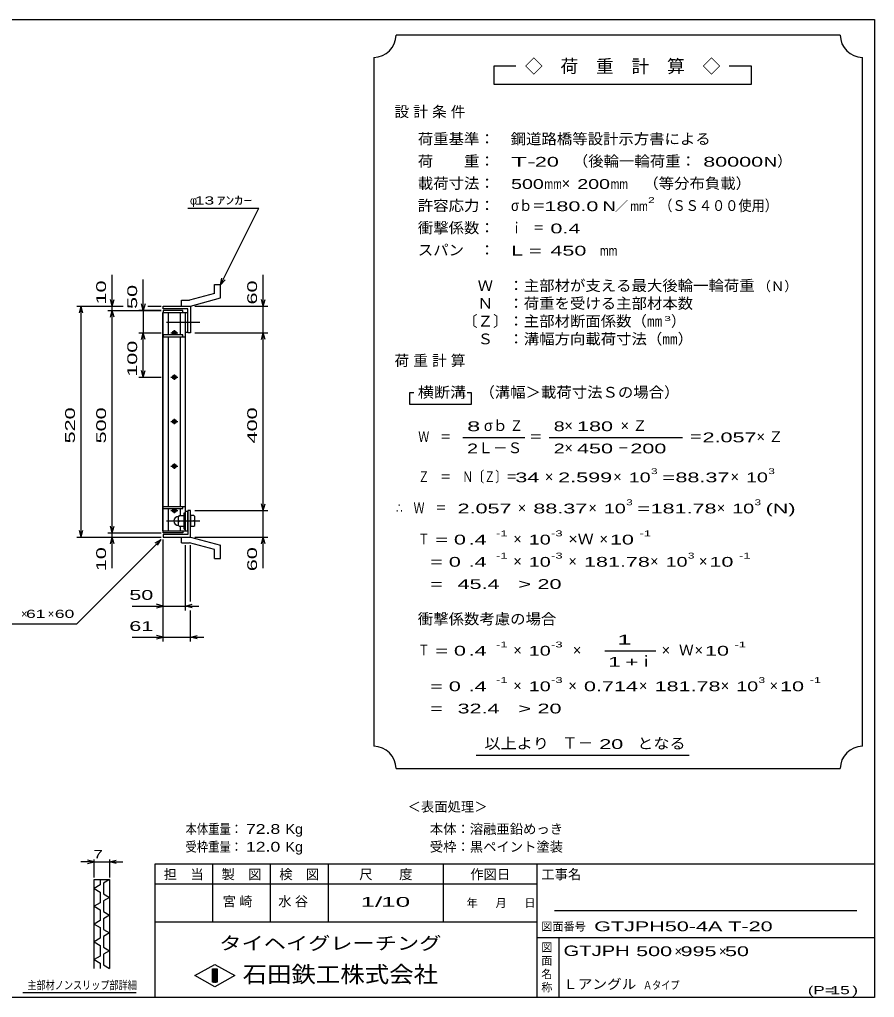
# Model space of a CAD drawing. Units: millimetres, scale not verified. Extents: x -1820 to 1731, y -1282 to 1054.
# Drawn here: x -194 to 1731, y -1146 to 1054 of the extents above; entities that cross this region are included whole.
import ezdxf
from ezdxf.enums import TextEntityAlignment as Align

# ---------------------------------------------------------------- set-up
doc = ezdxf.new("R2010")
doc.units = ezdxf.units.MM
doc.header["$LTSCALE"] = 10
doc.linetypes.add('CHAIN', pattern=[18.5, 12, -1.5, 3.5, -1.5])
for name, color, linetype, lineweight in [('0_2', 150, 'Continuous', 25), ('16', 3, 'Continuous', 25), ('19', 6, 'Continuous', 25), ('22', 4, 'Continuous', 25), ('24', 2, 'Continuous', 25), ('32', 4, 'Continuous', 25)]:
    doc.layers.add(name, color=color, linetype=linetype, lineweight=lineweight)
doc.styles.add('ベクトル', font='')
doc.styles.get('ベクトル').set_extended_font_data('ベクトル')

msp = doc.modelspace()

# ---------------------------------------------------------------- linework, layer by layer
at = {"layer": '0_2'}
for p, q in [((-1729, 1053.5), (1731, 1053.5)), ((1731, 1053.5), (1731, -1146.5)), ((1731, -846.5), (111, -846.5)), ((111, -846.5), (111, -1146.5)), ((241, -846.5), (241, -976.5)), ((371, -976.5), (371, -846.5)), ((501, -846.5), (501, -976.5)), ((761, -976.5), (761, -846.5)), ((971, -846.5), (971, -1146.5)), ((971, -891.5), (111, -891.5)), ((1691, -951.5), (1011, -951.5)), ((111, -976.5), (971, -976.5)), ((971, -1011.5), (1731, -1011.5)), ((1021, -1146.5), (1021, -1011.5)), ((201, -1097.5), (246, -1072.5)), ((246, -1072.5), (291, -1097.5)), ((246, -1122.5), (201, -1097.5)), ((241, -1082.5), (251, -1082.5)), ((241, -1112.5), (241, -1082.5)), ((241, -1082.5), (243, -1082.5)), ((243, -1082.5), (243, -1112.5)), ((245, -1112.5), (245, -1082.5)), ((245, -1082.5), (247, -1082.5)), ((291, -1097.5), (246, -1122.5)), ((247, -1082.5), (247, -1112.5)), ((249, -1112.5), (249, -1082.5)), ((249, -1082.5), (251, -1082.5)), ((251, -1082.5), (251, -1112.5)), ((251, -1082.5), (251, -1112.5)), ((251, -1112.5), (241, -1112.5)), ((243, -1112.5), (245, -1112.5)), ((247, -1112.5), (249, -1112.5)), ((1731, -1146.5), (-1729, -1146.5))]:
    msp.add_line(p, q, dxfattribs=at)
at = {"layer": '16'}
for p, q in [((174, 399), (130, 399)), ((130, 399), (130, 394.5)), ((174, 394.5), (174, 399)), ((129.3, -96.5), (129.3, 394.5)), ((129.3, 394.5), (130, 394.5)), ((130, 394.5), (174, 394.5)), ((130, -96.5), (130, 394.5)), ((130, 394.5), (180, 394.5)), ((141.5, 344.5), (141.5, 394.5)), ((168.5, 344.5), (168.5, 394.5)), ((180, -96.5), (180, 394.5)), ((180, 394.5), (185, 394.5)), ((185, 350.5), (185, 394.5)), ((153, 352), (157, 352)), ((155, 344.5), (155, 355)), ((130, 344.5), (130, 340)), ((174, 344.5), (130, 344.5)), ((130, 340), (180, 340)), ((141.5, -42), (141.5, 340)), ((147, 349), (163, 349)), ((153, 346), (157, 346)), ((168.5, -42), (168.5, 340)), ((174, 340), (174, 344.5)), ((180, 350.5), (185, 350.5)), ((147, 249), (163, 249)), ((153, 252), (157, 252)), ((153, 246), (157, 246)), ((155, 243), (155, 255)), ((155, 143), (155, 155)), ((147, 149), (163, 149)), ((153, 152), (157, 152)), ((153, 146), (157, 146)), ((147, 49), (163, 49)), ((153, 52), (157, 52)), ((153, 46), (157, 46)), ((155, 43), (155, 55)), ((130, -46.5), (130, -42)), ((130, -42), (180, -42)), ((174, -46.5), (174, -42)), ((130, -46.5), (174, -46.5)), ((141.5, -96.5), (141.5, -46.5)), ((147, -51), (163, -51)), ((153, -48), (157, -48)), ((153, -54), (157, -54)), ((155, -57), (155, -46.5)), ((166, -62.5), (164, -64.5)), ((164, -84.5), (164, -64.5)), ((166, -62.5), (175, -62.5)), ((168.5, -61.5), (168.5, -46.5)), ((177, -64.5), (175, -62.5)), ((177, -93), (177, -56)), ((177, -56), (180, -56)), ((180, -52.5), (185, -52.5)), ((180, -93), (180, -56)), ((185, -96.5), (185, -52.5)), ((166, -74.5), (164, -72.5)), ((166, -74.5), (164, -76.5)), ((164, -84.5), (166, -86.5)), ((166, -74.5), (175, -74.5)), ((166, -86.5), (175, -86.5)), ((168.5, -96.5), (168.5, -87.5)), ((175, -74.5), (177, -72.5)), ((177, -76.5), (175, -74.5)), ((175, -86.5), (177, -84.5)), ((129.3, -96.5), (130, -96.5)), ((130, -96.5), (174, -96.5)), ((130, -101), (130, -96.5)), ((130, -96.5), (180, -96.5)), ((174, -101), (130, -101)), ((174, -96.5), (174, -101)), ((177, -93), (180, -93)), ((180, -96.5), (185, -96.5))]:
    msp.add_line(p, q, dxfattribs=at)
at = {"layer": '16', "linetype": 'CHAIN'}
for p, q in [((137, 372.5), (212, 372.5)), ((137, -74.5), (212, -74.5))]:
    msp.add_line(p, q, dxfattribs=at)
at = {"layer": '16'}
for centre, radius, start, end in [((153, 349), 3, 90, 270), ((155, 349), 4, 46.6, 133.4), ((157, 349), 3, 270, 90), ((155, 349), 4, 226.6, 313.4), ((153, 249), 3, 90, 270), ((155, 249), 4, 46.6, 133.4), ((155, 249), 4, 226.6, 313.4), ((157, 249), 3, 270, 90), ((153, 149), 3, 90, 270), ((155, 149), 4, 46.6, 133.4), ((155, 149), 4, 226.6, 313.4), ((157, 149), 3, 270, 90), ((153, 49), 3, 90, 270), ((155, 49), 4, 46.6, 133.4), ((155, 49), 4, 226.6, 313.4), ((157, 49), 3, 270, 90), ((153, -51), 3, 90, 270), ((155, -51), 4, 46.6, 133.4), ((155, -51), 4, 226.6, 313.4), ((164, -74.5), 10, 90, 270), ((157, -51), 3, 270, 90)]:
    msp.add_arc(centre, radius, start, end, dxfattribs=at)
at = {"layer": '19'}
for p, q in [((245.6, 457.1), (258.6, 457.1)), ((245.6, 437.1), (245.6, 457.1)), ((258.6, 427.1), (258.6, 457.1)), ((171, 422), (189.3, 422)), ((171, 409), (171, 422)), ((245.6, 437.1), (189.3, 422)), ((191, 409), (258.6, 427.1)), ((130, 403), (130, 409)), ((130, 409), (191, 409)), ((185, 403), (130, 403)), ((171, 409), (191, 409)), ((185, 349), (185, 403)), ((191, 409), (191, 349)), ((191, 349), (185, 349)), ((191, -51), (185, -51)), ((185, -51), (185, -105)), ((191, -111), (191, -51)), ((199, -62.5), (191, -62.5)), ((191, -62.5), (191, -86.5)), ((201, -64.5), (199, -62.5)), ((201, -84.5), (201, -64.5)), ((191, -74.5), (199, -74.5)), ((191, -86.5), (199, -86.5)), ((201, -72.5), (199, -74.5)), ((199, -74.5), (201, -76.5)), ((199, -86.5), (201, -84.5)), ((130, -105), (130, -111)), ((185, -105), (130, -105)), ((130, -111), (191, -111)), ((171, -111), (191, -111)), ((171, -124), (171, -111)), ((171, -124), (189.3, -124)), ((245.6, -139.1), (189.3, -124)), ((191, -111), (258.6, -129.1)), ((258.6, -159.1), (258.6, -129.1)), ((245.6, -159.1), (245.6, -139.1)), ((245.6, -159.1), (258.6, -159.1))]:
    msp.add_line(p, q, dxfattribs=at)
at = {"layer": '22'}
for p, q in [((185, 629), (345, 629)), ((259, 457), (345, 629)), ((15, 409), (15, 479)), ((85, 399), (85, 469)), ((259, 457), (262, 471.6)), ((259, 457), (269, 468)), ((355, 409), (355, 479)), ((15, 409), (11, 424)), ((15, 409), (19, 424)), ((355, 409), (351, 424)), ((355, 409), (359, 424)), ((-65, 409), (40, 409)), ((-59, 394), (-55, 409)), ((-51, 394), (-55, 409)), ((-55, -111), (-55, 409)), ((5, 409), (40, 409)), ((5, 399), (125, 399)), ((11, 384), (15, 399)), ((15, 399), (15, 409)), ((19, 384), (15, 399)), ((15, -101), (15, 399)), ((125, 399), (75, 399)), ((85, 399), (81, 414)), ((89, 414), (85, 399)), ((85, 399), (85, 349)), ((95, 409), (125, 409)), ((95, 409), (125, 409)), ((201, 409), (365, 409)), ((355, 349), (355, 409)), ((75, 349), (125, 349)), ((81, 334), (85, 349)), ((89, 334), (85, 349)), ((85, 249), (85, 349)), ((201, 349), (365, 349)), ((351, 334), (355, 349)), ((359, 334), (355, 349)), ((355, -51), (355, 349)), ((85, 249), (81, 264)), ((85, 249), (89, 264)), ((75, 249), (125, 249)), ((355, -51), (351, -36)), ((355, -51), (359, -36)), ((201, -51), (365, -51)), ((355, -111), (355, -51)), ((15, -101), (11, -86)), ((15, -101), (19, -86)), ((-55, -111), (-59, -96)), ((-55, -111), (-51, -96)), ((5, -101), (125, -101)), ((15, -111), (15, -101)), ((-65, -111), (125, -111)), ((-65, -306), (125, -116)), ((5, -111), (125, -111)), ((11, -126), (15, -111)), ((19, -126), (15, -111)), ((15, -181), (15, -111)), ((112, -124), (125, -116)), ((117, -129), (125, -116)), ((130, -276), (130, -116)), ((130, -346), (130, -116)), ((180, -276), (180, -129)), ((191, -256), (191, -129)), ((201, -111), (365, -111)), ((351, -126), (355, -111)), ((359, -126), (355, -111)), ((355, -181), (355, -111)), ((130, -266), (115, -262)), ((180, -266), (195, -262)), ((60, -266), (130, -266)), ((115, -270), (130, -266)), ((130, -266), (180, -266)), ((195, -270), (180, -266)), ((180, -266), (210, -266)), ((191, -346), (191, -276)), ((-265, -306), (-65, -306)), ((60, -336), (130, -336)), ((130, -336), (115, -332)), ((115, -340), (130, -336)), ((130, -336), (191, -336)), ((191, -336), (206, -332)), ((206, -340), (191, -336)), ((191, -336), (221, -336))]:
    msp.add_line(p, q, dxfattribs=at)
at = {"layer": '24', "color": 4}
for p, q in [((1654, 1018.5), (654, 1018.5)), ((604, 968.5), (604, -581.5)), ((1704, -581.5), (1704, 968.5)), ((924, 948.5), (874, 948.5)), ((874, 948.5), (874, 908.5)), ((1454, 948.5), (1404, 948.5)), ((1454, 908.5), (1454, 948.5)), ((874, 908.5), (1454, 908.5)), ((694, 213.5), (684, 213.5)), ((684, 213.5), (684, 188.5)), ((824, 213.5), (814, 213.5)), ((824, 188.5), (824, 213.5)), ((684, 188.5), (824, 188.5)), ((804, 113.5), (944, 113.5)), ((999, 113.5), (1299, 113.5)), ((1124, -366.5), (1239, -366.5)), ((834, -601.5), (1314, -601.5)), ((654, -631.5), (1654, -631.5))]:
    msp.add_line(p, q, dxfattribs=at)
for centre, start, end in [((604, 1018.5), 270, 0), ((1704, 1018.5), 180, 270), ((604, -631.5), 0, 90), ((1704, -631.5), 90, 180)]:
    msp.add_arc(centre, 50, start, end, dxfattribs=at)
at = {"layer": '32'}
for p, q in [((-26, -841.5), (-56, -841.5)), ((-26, -841.5), (-41, -837.5)), ((-41, -845.5), (-26, -841.5)), ((-26, -876.5), (-26, -836.5)), ((-26, -841.5), (9, -841.5)), ((9, -836.5), (9, -876.5)), ((9, -841.5), (24, -837.5)), ((24, -845.5), (9, -841.5)), ((9, -841.5), (39, -841.5)), ((-26, -881.5), (9, -881.5)), ((-26, -1081.5), (-26, -881.5)), ((-12, -893.5), (-26, -901.5)), ((-26, -901.5), (-12, -909.5)), ((-12, -881.5), (-12, -893.5)), ((9, -881.5), (-5, -889.5)), ((-5, -889.5), (-5, -913.5)), ((9, -881.5), (9, -1081.5)), ((-12, -909.5), (-12, -933.5)), ((-5, -913.5), (9, -921.5)), ((9, -921.5), (-5, -929.5)), ((-12, -933.5), (-26, -941.5)), ((-26, -941.5), (-12, -949.5)), ((-5, -929.5), (-5, -953.5)), ((-12, -949.5), (-12, -973.5)), ((-5, -953.5), (9, -961.5)), ((9, -961.5), (-5, -969.5)), ((-12, -973.5), (-26, -981.5)), ((-26, -981.5), (-12, -989.5)), ((-12, -989.5), (-12, -1013.5)), ((-5, -969.5), (-5, -993.5)), ((-5, -993.5), (9, -1001.5)), ((9, -1001.5), (-5, -1009.5)), ((-5, -1009.5), (-5, -1033.5)), ((-12, -1013.5), (-26, -1021.5)), ((-26, -1021.5), (-12, -1029.5)), ((-12, -1029.5), (-12, -1053.5)), ((-5, -1033.5), (9, -1041.5)), ((-12, -1053.5), (-26, -1061.5)), ((9, -1041.5), (-5, -1049.5)), ((-5, -1049.5), (-5, -1073.5)), ((-26, -1061.5), (-12, -1069.5)), ((-12, -1069.5), (-12, -1081.5)), ((-5, -1073.5), (9, -1081.5)), ((69, -1136.5), (-186, -1136.5))]:
    msp.add_line(p, q, dxfattribs=at)

# ---------------------------------------------------------------- texts
at = {"layer": '0_2', "style": 'ベクトル'}
for s, height, p in [('担\u3000当', 21.99, (131, -869.5)), ('製\u3000図', 21.99, (261, -869.5)), ('検\u3000図', 21.99, (391, -869.5)), ('尺\u3000\u3000度', 21.99, (571, -869.5)), ('作図日', 21.99, (821, -869.5)), ('工事名', 21.99, (981, -869.5)), ('年', 18.3, (813, -934)), ('月', 18.3, (878, -934)), ('日', 18.3, (943, -934)), ('図面番号', 18.33, (981, -987)), ('図', 18.3, (981, -1034)), ('面', 18.3, (981, -1064)), ('名', 18.3, (981, -1094)), ('称', 18.3, (981, -1124))]:
    msp.add_text(s, height=height, dxfattribs=at).set_placement(p, align=Align.MIDDLE_LEFT)
at = {"layer": '0_2', "color": 222, "style": 'ベクトル'}
for s, height, width, p in [('タイヘイグレーチング', 29.33, 1.25, (256, -1024.5)), ('石田鉄工株式会社', 36.66, 1.1, (308.5, -1094.5))]:
    msp.add_text(s, height=height, dxfattribs=dict(at, width=width)).set_placement(p, align=Align.MIDDLE_LEFT)
at = {"layer": '22', "color": 2, "style": 'ベクトル'}
for s, height, p in [('φ', 18.3, (190, 646.5)), ('×', 18.3, (-190, -283.5)), ('×', 18.3, (-130, -283.5)), ('＜表面処理＞', 21.99, (680, -717.5)), ('本体：', 21.99, (730, -767.5)), ('溶融亜鉛めっき', 21.99, (820, -767.5)), ('受枠：', 21.99, (730, -807.5)), ('黒ペイント塗装', 21.99, (820, -807.5)), ('×', 22, (1281, -1042.5)), ('×', 22, (1381, -1042.5))]:
    msp.add_text(s, height=height, dxfattribs=at).set_placement(p, align=Align.MIDDLE_LEFT)
for s, height, width, p in [(' 13 ', 18.33, 1.6, (190, 646.5)), ('ｱﾝｶｰ', 18.33, 1.6, (250, 646.5)), (' 50 ', 21.99, 1.65, (40, -241)), (' 61 ', 18.33, 1.6, (-190, -283.5)), (' 60 ', 18.33, 1.6, (-125, -283.5)), (' 61 ', 21.99, 1.65, (40, -311)), ('本体重量：', 21.99, 0.85, (180, -767.5)), (' 72.8', 21.99, 1.35, (305, -767.5)), ('Kg', 21.99, 1.1, (405, -767.5)), ('受枠重量：', 21.99, 0.85, (180, -807.5)), (' 12.0', 21.99, 1.35, (305, -807.5)), ('Kg', 21.99, 1.1, (405, -807.5)), ('1/', 21.99, 2, (574, -931.5)), (' 10 ', 21.99, 2, (604, -931.5)), ('GTJPH50-4A T-20                ', 21.99, 1.65, (1100, -986.5)), ('GTJPH', 23.46, 1.45, (1031, -1041.5)), (' 500 ', 21.99, 1.65, (1181, -1042.5)), (' 995 ', 21.99, 1.65, (1281, -1042.5)), (' 50 ', 21.99, 1.65, (1381, -1042.5)), ('Ｌアングル', 21.99, 1.1, (1030, -1116.5)), ('Ａタイプ', 18.33, 0.8, (1210, -1119)), ('(P=', 18.33, 1.55, (1581, -1130)), (' 15 ', 18.33, 1.6, (1621, -1130)), (')', 18.3, 1.6, (1681, -1130))]:
    msp.add_text(s, height=height, dxfattribs=dict(at, width=width)).set_placement(p, align=Align.MIDDLE_LEFT)
at = {"layer": '22', "color": 2, "style": 'ベクトル', "width": 1.65}
for s, p in [(' 10 ', (-10, 399)), (' 60 ', (330, 399)), (' 50 ', (60, 389)), (' 100 ', (60, 236.5)), (' 520 ', (-80, 86.5)), (' 500 ', (-10, 86.5)), (' 400 ', (330, 86.5)), (' 10 ', (-10, -201)), (' 60 ', (330, -201))]:
    msp.add_text(s, height=21.99, rotation=90, dxfattribs=at).set_placement(p, align=Align.MIDDLE_LEFT)
at = {"layer": '22', "color": 2, "char_height": 21.99, "attachment_point": 4, "style": 'ベクトル'}
for s, insert in [('\\T1.25;宮崎\u3000', (263.5, -931.5)), ('\\T1.25;水谷\u3000', (388.5, -931.5))]:
    msp.add_mtext(s, dxfattribs=dict(at, insert=insert))
at = {"layer": '24', "style": 'ベクトル'}
for s, height, p in [('◇\u3000荷\u3000重\u3000計\u3000算\u3000◇', 29.33, (944, 948.5)), ('）', 24.2, (1512, 735)), ('×', 24.2, (1027, 685)), ('／', 22, (1146.5, 633.5)), ('（Ｎ）', 21.99, (1468, 453.5)), ('）', 24.2, (1273, 375)), ('σｂ', 24.19, (852, 140)), ('×', 24.2, (1033, 140)), ('Ｌ－Ｓ', 24.19, (839, 90)), ('×', 24.2, (1033, 90)), ('×', 24.2, (989, 25)), ('×', 24.2, (1143, 25)), ('×', 24.2, (1407, 25)), ('×', 24.2, (928, -45)), ('×', 24.2, (1087, -45)), ('×', 24.2, (1376, -45)), ('×', 24.2, (918, -115)), ('×', 24.2, (1112, -115)), ('×', 24.2, (918, -165)), ('×', 24.2, (1042, -165)), ('×', 24.2, (1226, -165)), ('×', 24.2, (1336, -165)), ('×', 24.2, (918, -365)), ('×', 24.2, (1052, -365)), ('×', 24.2, (1252, -365)), ('Ｗ', 24.2, (1291, -365)), ('×', 24.2, (1326, -365)), ('ｉ', 24.2, (1200.5, -390)), ('×', 24.2, (918, -445)), ('×', 24.2, (1042, -445)), ('×', 24.2, (1201, -445)), ('×', 24.2, (1385, -445)), ('×', 24.2, (1495, -445)), ('Ｔ－', 25.66, (1028, -574))]:
    msp.add_text(s, height=height, dxfattribs=at).set_placement(p, align=Align.MIDDLE_LEFT)
for s, height, width, p in [('荷重基準：\u3000', 24.19, 1.05, (703, 785)), ('鋼道路橋等設計示方書による', 24.19, 1.05, (912, 785)), ('荷\u3000\u3000重：\u3000', 24.19, 1.05, (703, 735)), ('（後輪一輪荷重：', 24.19, 1.05, (1052, 735)), ('T-', 21.99, 2, (913, 733.5)), (' 20 ', 21.99, 1.65, (953, 733.5)), (' 80000', 21.99, 1.65, (1332, 733.5)), ('N', 22, 1.4, (1482, 733.5)), ('載荷寸法：\u3000', 24.19, 1.05, (703, 685)), ('500', 21.99, 1.5, (913, 683.5)), ('mm', 21.99, 0.8, (988, 683.5)), ('200', 21.99, 1.5, (1062, 683.5)), ('mm', 21.99, 0.8, (1137, 683.5)), ('\u3000（等分布負載）', 24.19, 1.05, (1176, 685)), ('許容応力：\u3000', 24.19, 1.05, (703, 635)), ('σｂ＝', 24.19, 0.9, (913, 635)), ('180.0', 21.99, 1.65, (988, 633.5)), ('N', 22, 1.4, (1119, 633.5)), ('mm', 21.99, 0.8, (1181.5, 633.5)), ('2', 13.2, 1.5, (1221.5, 647.5)), ('（ＳＳ４００使用）', 24.19, 0.9, (1246.5, 635)), ('衝撃係数：\u3000', 24.19, 1.05, (703, 585)), ('ｉ\u3000＝', 24.19, 0.75, (913, 585)), (' 0.4', 21.99, 1.65, (988, 583.5)), ('スパン\u3000：\u3000', 24.19, 1.05, (703, 535)), ('L =', 21.99, 1.65, (913, 533.5)), (' 450 ', 21.99, 1.65, (988, 533.5)), ('mm', 21.99, 0.8, (1113, 533.5)), ('\u3000Ｗ\u3000：主部材が支える最大後輪一輪荷重', 24.19, 1.05, (803, 455)), ('\u3000Ｎ\u3000：荷重を受ける主部材本数', 24.19, 1.05, (803, 415)), ('〔Ｚ〕：主部材断面係数（㎜', 24.19, 1.05, (803, 375)), ('3', 11, 1.8, (1258, 381)), ('\u3000Ｓ\u3000：溝幅方向載荷寸法（㎜）', 24.19, 1.05, (803, 335)), ('横断溝', 24.19, 1.1, (703, 215)), ('\u3000（溝幅＞載荷寸法Ｓの場合）', 24.19, 1.05, (807, 215)), ('8', 22, 1.8, (814, 138.5)), ('Ｚ', 24.2, 0.9, (910, 140)), ('8', 22, 1.5, (1009, 138.5)), (' 180 ', 21.99, 1.65, (1048, 138.5)), ('Ｗ\u3000＝', 24.19, 0.75, (704, 115)), ('＝', 24.2, 0.9, (954, 115)), ('＝', 24.2, 0.9, (1314, 115)), ('2.057', 21.99, 1.65, (1344, 113.5)), ('2', 22, 1.5, (814, 88.5)), ('2', 22, 1.5, (1009, 88.5)), (' 450 ', 21.99, 1.65, (1048, 88.5)), ('－', 24.2, 0.75, (1153, 90)), (' 200 ', 21.99, 1.65, (1168, 88.5)), ('3', 13.2, 1.5, (1228, 37.5)), ('3', 13.2, 1.5, (1492, 37.5)), ('Ｚ\u3000＝\u3000Ｎ〔Ｚ〕＝', 24.19, 0.75, (704, 25)), (' 34 ', 21.99, 1.65, (909, 23.5)), ('2.599', 21.99, 1.65, (1019, 23.5)), ('10', 21.99, 1.5, (1178, 23.5)), ('=', 22, 1.7, (1253, 23.5)), ('88.37', 21.99, 1.65, (1283, 23.5)), ('10', 21.99, 1.5, (1442, 23.5)), ('∴\u3000Ｗ\u3000＝', 24.19, 0.75, (654, -45)), (' 2.057', 21.99, 1.65, (779, -46.5)), ('88.37', 21.99, 1.65, (963, -46.5)), ('10', 21.99, 1.5, (1122, -46.5)), ('3', 13.2, 1.5, (1172, -32.5)), ('=', 22, 1.7, (1197, -46.5)), ('181.78', 21.99, 1.65, (1227, -46.5)), ('10', 21.99, 1.5, (1411, -46.5)), ('3', 13.2, 1.5, (1461, -32.5)), ('(N)', 21.99, 1.65, (1486, -46.5)), ('Ｔ', 24.2, 0.75, (704, -115)), (' = 0', 21.99, 1.65, (729, -116.5)), (' .4 ', 21.99, 1.65, (804, -116.5)), ('-1', 13.2, 1.65, (879, -102.5)), ('10', 21.99, 1.5, (953, -116.5)), ('-3', 13.2, 1.65, (1003, -102.5)), ('×Ｗ', 24.19, 1.1, (1042, -115)), (' 10 ', 21.99, 1.65, (1122, -116.5)), ('-1', 13.2, 1.65, (1202, -102.5)), ('-1', 13.2, 1.65, (879, -152.5)), ('-3', 13.2, 1.65, (1003, -152.5)), ('3', 13.2, 1.5, (1311, -152.5)), ('-1', 13.2, 1.65, (1426, -152.5)), ('  = 0', 21.99, 1.65, (704, -166.5)), (' .4 ', 21.99, 1.65, (804, -166.5)), ('10', 21.99, 1.5, (953, -166.5)), ('181.78', 21.99, 1.65, (1077, -166.5)), ('10', 21.99, 1.5, (1261, -166.5)), (' 10 ', 21.99, 1.65, (1346, -166.5)), ('  =', 21.99, 1.65, (704, -216.5)), (' 45.4', 21.99, 1.65, (779, -216.5)), ('>', 22, 1.7, (929, -216.5)), (' 20 ', 21.99, 1.65, (959, -216.5)), ('衝撃係数考慮の場合', 24.19, 1.05, (703, -295)), ('-1', 13.2, 1.65, (879, -352.5)), ('-3', 13.2, 1.65, (1003, -352.5)), ('-1', 13.2, 1.65, (1416, -352.5)), ('Ｔ', 24.2, 0.75, (704, -365)), (' = 0', 21.99, 1.65, (729, -366.5)), (' .4 ', 21.99, 1.65, (804, -366.5)), ('10', 21.99, 1.5, (953, -366.5)), (' 10 ', 21.99, 1.65, (1336, -366.5)), ('  = 0', 21.99, 1.65, (704, -446.5)), (' .4 ', 21.99, 1.65, (804, -446.5)), ('-1', 13.2, 1.65, (879, -432.5)), ('10', 21.99, 1.5, (953, -446.5)), ('-3', 13.2, 1.65, (1003, -432.5)), ('0.714', 21.99, 1.65, (1077, -446.5)), ('181.78', 21.99, 1.65, (1236, -446.5)), ('10', 21.99, 1.5, (1420, -446.5)), ('3', 13.2, 1.5, (1470, -432.5)), (' 10 ', 21.99, 1.65, (1505, -446.5)), ('-1', 13.2, 1.65, (1585, -432.5)), ('  =', 21.99, 1.65, (704, -496.5)), (' 32.4', 21.99, 1.65, (779, -496.5)), ('>', 22, 1.7, (929, -496.5)), (' 20 ', 21.99, 1.65, (959, -496.5)), ('以上より\u3000', 24.19, 1.1, (853, -575)), (' 20 ', 21.99, 1.65, (1098, -576.5)), ('となる', 24.19, 1.1, (1197, -575))]:
    msp.add_text(s, height=height, dxfattribs=dict(at, width=width)).set_placement(p, align=Align.MIDDLE_LEFT)
at = {"layer": '24', "attachment_point": 4, "style": 'ベクトル'}
for s, insert, char_height in [('\\T1.28;設計条件', (650.5, 845), 24.19), ('\\T1.28;荷重計算', (650.5, 285), 24.19), ('\\T1.42;×Ｚ', (1159.5, 140), 24.19), ('\\T1.42;×Ｚ', (1465.5, 115), 24.19), ('\\T1.25;\\W2;\\~1\\~', (1131.5, -341.5), 21.99), ('\\T1.33;\\W1.75;1+', (1131.5, -391.5), 21.99)]:
    msp.add_mtext(s, dxfattribs=dict(at, insert=insert, char_height=char_height))
at = {"layer": '32', "color": 2, "style": 'ベクトル'}
for s, width, p in [(' 7 ', 1.6, (-38.5, -824)), ('主部材ノンスリップ部詳細', 0.8, (-176, -1119))]:
    msp.add_text(s, height=18.33, dxfattribs=dict(at, width=width)).set_placement(p, align=Align.MIDDLE_LEFT)

doc.saveas('drawing.dxf')
